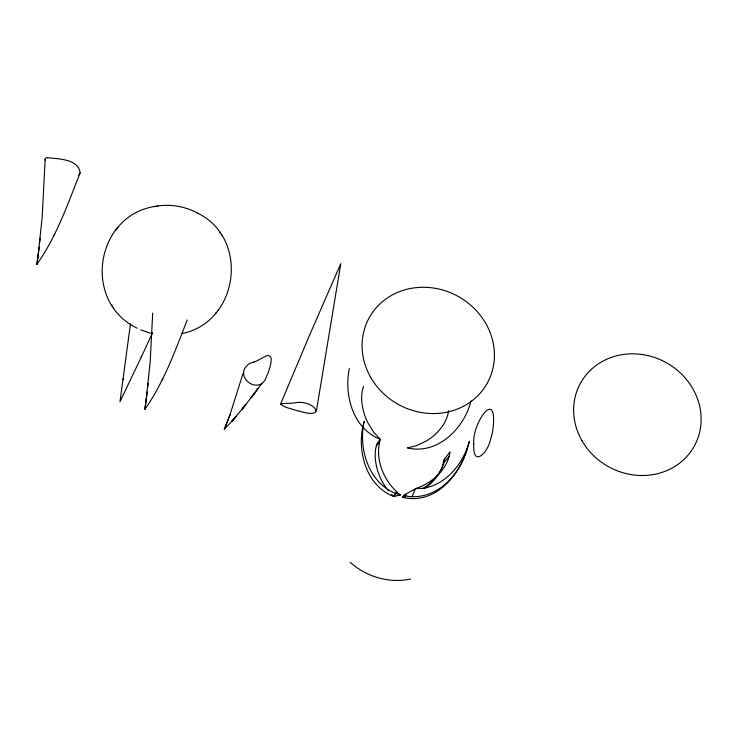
<?xml version="1.0" encoding="UTF-8"?>
<svg xmlns="http://www.w3.org/2000/svg" width="738" height="738" viewBox="0 0 738 738"><rect width="100%" height="100%" fill="white"/><g stroke="black" fill="none" stroke-linecap="round" stroke-linejoin="round"><path stroke-width="1.11" d="M45.147 159.104L42.204 216.824L38.155 255.062M152.701 313.087L150.183 361.768L146.133 400.005M316.362 411.195L340.808 263.614L309.416 335.504L280.505 404.212L284.748 406.786A30.636 12.039 14.8 0 0 287.7 407.846L295.163 410.116A56.346 22.149 14.8 0 0 300.763 411.536C325.679 419.046 315.965 401.38 297.866 402.404A12.177 4.788 14.8 0 0 296.814 402.496L294.176 402.92A38.007 14.935 14.8 0 1 289.813 403.271L287.829 403.345M40.184 238.328L39.751 242.165M148.163 383.271L147.729 387.109M130.469 323.881L119.98 401.74L141.631 356.316M47.324 157.729C57.933 158.781 78.828 159.011 80.11 172.849C67.721 204.131 56.531 236.63 36.9 264.333L39.262 247.009M122.951 379.59L123.043 378.88M187.277 319.905C175.183 350.504 164.076 382.201 144.879 409.276L147.24 391.952M36.9 264.333L38.219 254.97M144.879 409.276L146.189 399.913M349.314 368.511C343.825 394.996 352.967 428.732 380.236 439.285L373.603 432.09L367.727 422.523A63.339 57.951 29.1 0 1 363.576 411.573C361.435 403.4 360.661 394.433 363.483 386.334M400.383 494.977C369.747 486.702 357.801 449.793 364.166 421.407C356.076 448.529 365.162 485.447 393.788 496.508L400.383 494.977C384.59 482.504 374.756 460.604 379.978 440.651C381.343 438.086 376.518 443.418 376.491 445.254C375.476 448.815 375.125 452.532 375.208 456.222C375.596 467.846 379.839 479.211 386.629 488.602M424.922 488.242A63.293 57.915 29.1 0 0 430.817 483.436C436.296 478.224 440.89 471.794 442.911 464.423A31.365 28.699 29.1 0 0 443.695 460.143L449.968 451.979A32.989 30.184 29.1 0 1 449.147 456.481C444.553 472.108 430.641 483.658 415.512 488.621L403.52 495.475L402.487 497.329C437.366 505.668 462.569 471.6 469.276 441.444C465.309 455.89 457.182 469.469 445.189 478.648C439.59 482.92 433.123 486.139 426.232 487.661C422.293 489.801 416.315 486.425 414 490.447M243.014 373.557L229.896 414.996M444.728 458.289A31.365 28.699 29.1 0 1 443.944 462.569C441.73 470.669 436.435 477.615 430.18 483.086A63.367 57.979 29.1 0 1 422.367 488.713M467.163 448.492C460.743 473.39 439.313 497.56 411.915 496.711A39.049 35.728 29.1 0 1 403.52 495.475A46.208 42.278 29.1 0 0 406.324 495.014M470.964 400.909C464.313 428.427 437.403 455.235 407.321 447.883L416.684 445.604L426.573 440.881A63.293 57.915 29.1 0 0 435.641 433.999C441.13 428.778 445.715 422.357 447.735 414.977A31.365 28.699 29.1 0 0 448.519 410.697M80.11 172.849L78.625 174.934M229.075 417.182L229.961 414.83L224.306 429.267L233.9 419.036L236.086 416.5L231.769 421.416L245.939 404.424L241.778 409.655L243.245 407.837M224.306 429.267L228.383 419.138M411.915 496.711L415.512 488.621M152.572 332.755L141.161 357.321M280.505 404.212L282.414 403.575A19.852 7.804 14.8 0 1 283.687 403.474L287.303 403.354M54.132 235.108L54.769 233.798M162.102 380.052L162.84 378.557M391.555 494.405L393.788 496.508L396.712 491.748M393.788 496.508L395.771 493.307M155.035 206.409C95.054 215.745 82.121 301.98 137.194 328.198M182.258 333.484C238.549 322.008 249.795 239.103 198.116 213.383M261.824 383.419L251.095 397.764L257.885 388.714M254.582 393.16L243.051 408.077M115.322 230.597L116.134 229.619M117.185 228.346L117.988 227.369M215.579 313.299L216.382 312.322M217.433 311.049L218.245 310.071M376.334 445.826L379.572 442.025M443.944 462.569L449.147 456.481M253.992 362.017L250.625 363.05A12.177 11.144 29.1 0 0 249.462 363.557C231.335 375.882 260.293 397.791 266.769 375.753A56.346 51.549 29.1 0 0 268.816 370.873L270.726 363.935A30.636 28.035 29.1 0 0 271.123 361.002C271.916 357.985 269.785 353.853 266.298 355.919A19.852 18.164 29.1 0 0 264.841 356.574L258.761 359.904A38.007 34.778 29.1 0 1 254.001 362.035M157.083 206.077C171.068 203.891 185.736 206.529 198.116 213.393M154.177 206.557L157.895 205.93M402.487 497.329L405.485 496.831M151.871 333.622L140.737 329.895M387.699 490.014L388.234 490.696M219.804 232.719L220.136 233.217M221.409 235.118L221.778 235.662M111.789 304.997L112.158 305.541M113.431 307.451L113.763 307.949M45.369 160.118A6.983 2.749 14.8 0 1 47.223 157.655M410.559 579.044A65.248 59.704 29.1 0 1 350.199 562.255M473.768 444.147C472.468 468.326 488.002 452.652 490.41 439.765A87.721 80.257 29.1 0 0 492.726 431.01C498.796 384.581 471.425 423.898 473.768 444.147M370.79 377.524A67.49 61.752 29.1 0 0 485.41 386.26A67.49 61.752 29.1 0 0 428.538 287.469A67.49 61.752 29.1 0 0 370.79 377.524M582.014 440.789A65.018 59.492 29.1 0 0 692.447 449.202A65.018 59.492 29.1 0 0 637.65 354.019A65.018 59.492 29.1 0 0 582.014 440.789"/></g></svg>
